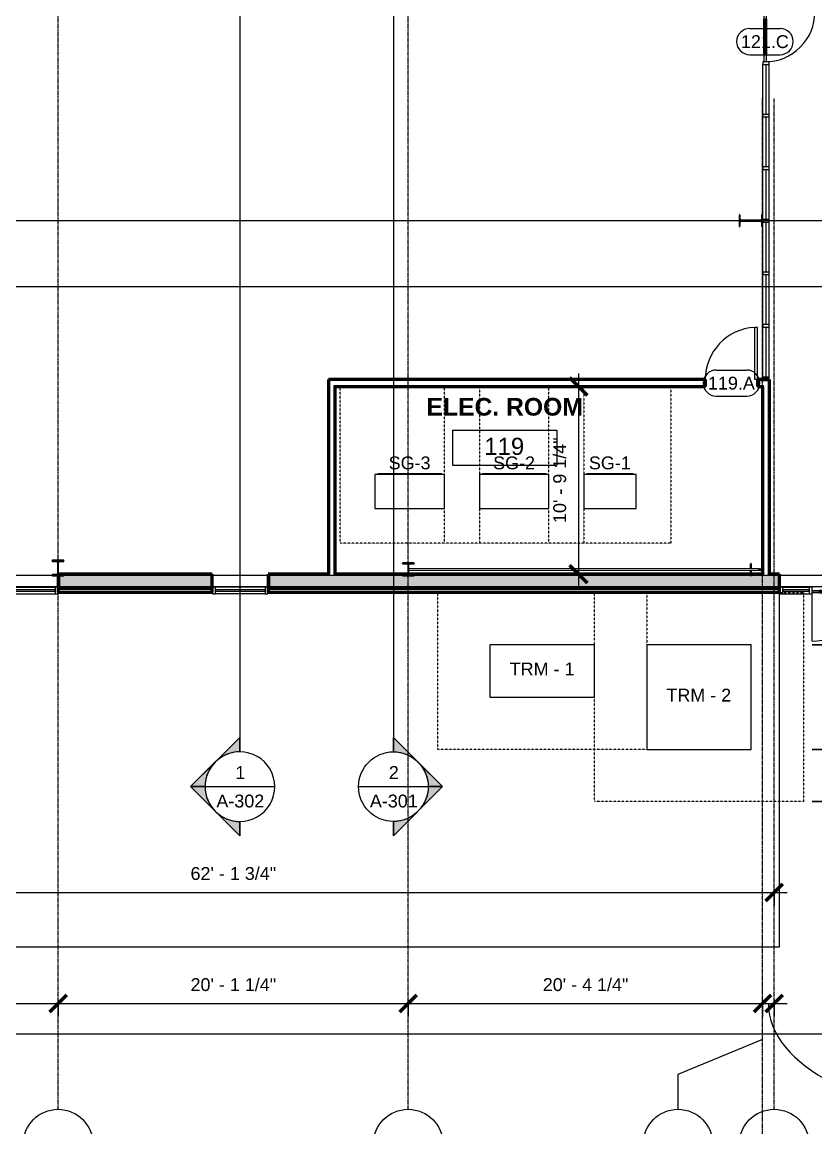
# Model space of a CAD drawing. Header units: inches. Extents: x 15537 to 31673, y -30778 to -16067.
# Drawn here: x 22289 to 22836, y -23168 to -22406 of the extents above; entities that cross this region are included whole.
import ezdxf

# ---------------------------------------------------------------- set-up
doc = ezdxf.new("R2010")
doc.units = ezdxf.units.IN
doc.header["$MEASUREMENT"] = 0
doc.linetypes.add('Dash', pattern=[0.25, 0.125, -0.125])
doc.linetypes.add('Grid Line 1_2_', pattern=[0.875, 0.5, -0.125, 0.125, -0.125])
for name, color, linetype, lineweight in [('A-ANNO-DIMS', 211, 'Continuous', 9), ('A-ANNO-DIMS-96', 211, 'Continuous', 9), ('A-AREA-IDEN', 2, 'Continuous', 9), ('A-DOOR', 31, 'Continuous', 13), ('A-DOOR-IDEN', 31, 'Continuous', 9), ('A-GLAZ-CURT', 52, 'Continuous', 9), ('A-GLAZ-CWMG', 51, 'Continuous', 9), ('A-WALL', 113, 'Continuous', 13), ('A-WALL-PATT', 111, 'Continuous', 50), ('Conc', 7, 'Continuous', 9), ('E-ELE-QPM-IDEN', 2, 'Continuous', 9), ('E-ELEC-EQPM', 71, 'Continuous', 9), ('G-ANNO-SYMB', 111, 'Continuous', 9), ('I-WALL', 2, 'Continuous', 13), ('L-SITE-WALL', 31, 'Continuous', 13), ('S-BEAM', 12, 'Continuous', 9), ('S-COLS', 52, 'Continuous', 9), ('S-GRID', 1, 'Continuous', 9), ('S-GRID-IDEN', 1, 'Continuous', 9)]:
    doc.layers.add(name, color=color, linetype=linetype, lineweight=lineweight)
doc.styles.add('Arial_1', font='arial.ttf', dxfattribs={"height": 8.851796})
doc.styles.add('Arial_2', font='arial.ttf', dxfattribs={"height": 11.802395})
doc.styles.add('Arial_B_1', font='arialbd.ttf', dxfattribs={"height": 12.177074})
doc.dimstyles.new('Linear_-_3_32__Arial', dxfattribs={"dimscale": 12, "dimtxt": 9, "dimasz": 1, "dimexe": 0.75, "dimexo": 0.5, "dimgap": 0.5, "dimtad": 1, "dimrnd": 0.25, "dimzin": 1, "dimdsep": 46, "dimlunit": 4, "dimtxsty": 'Arial_1', "dimblk1": 'OBLIQUE', "dimblk2": 'OBLIQUE', "dimsah": 1, "dimcen": 0.09, "dimdle": 0.75, "dimazin": 0, "dimtfac": 1, "dimtdec": 4, "dimtix": 1, "dimtmove": 1, "dimatfit": 3, "dimfxl": 0, "dimtvp": 1, "dimfrac": 2, "dimtolj": 1, "dimtzin": 0, "dimarcsym": 0})
doc.dimstyles.new('Linear_-_3_32__Arial_1', dxfattribs={"dimscale": 12, "dimtxt": 9, "dimasz": 1, "dimexe": 0.75, "dimexo": 0.5, "dimgap": 0.5, "dimtad": 1, "dimrnd": 0.25, "dimzin": 1, "dimdsep": 46, "dimlunit": 4, "dimtxsty": 'Arial_1', "dimblk1": 'OBLIQUE', "dimblk2": 'OBLIQUE', "dimsah": 1, "dimcen": 0.09, "dimdle": 0.75, "dimazin": 0, "dimtfac": 1, "dimtdec": 4, "dimtix": 1, "dimtmove": 0, "dimatfit": 3, "dimfxl": 0, "dimtvp": 1, "dimfrac": 2, "dimtolj": 1, "dimtzin": 0, "dimarcsym": 0})
pattern_1 = [(45, (0, 0), (-9.503515, 9.503515), []), (45, (0, 14.4), (-9.503515, 9.503515), [])]
pattern_2 = [(0, (0, 0), (30.72, 7.68), [1.267, -21.773, 1.267, -21.773, -122.88]), (0, (0, 0), (30.72, 7.68), [-46.08, 1.267, -44.813, 1.267, -21.773, -53.76]), (0, (0, 0), (30.72, 7.68), [-115.2, 1.267, -14.093, 1.267, -37.133]), (120, (11.52, 3.84), (-22.0110751, 22.7643004), [1.267, -21.773, 1.267, -21.773, -122.88]), (120, (11.52, 3.84), (-22.0110751, 22.7643004), [-46.08, 1.267, -44.813, 1.267, -21.773, -53.76]), (120, (11.52, 3.84), (-22.0110751, 22.7643004), [-115.2, 1.267, -14.093, 1.267, -37.133]), (240, (15.36, 19.2), (-8.7089249, -30.4443004), [1.267, -21.773, 1.267, -21.773, -122.88]), (240, (15.36, 19.2), (-8.7089249, -30.4443004), [-46.08, 1.267, -44.813, 1.267, -21.773, -53.76]), (240, (15.36, 19.2), (-8.7089249, -30.4443004), [-115.2, 1.267, -14.093, 1.267, -37.133])]

# ---------------------------------------------------------------- blocks, each defined once
blk = doc.blocks.new('Girt_C - 8_D-12_- Enlarged2')
at = {"layer": 'S-BEAM'}
for p, q in [((22458.77, -22787.3), (22420.08, -22787.3)), ((22420.08, -22795.3), (22458.77, -22795.3))]:
    blk.add_line(p, q, dxfattribs=at)
blk = doc.blocks.new('System Panel - _- Enlarged7')
at = {"layer": 'A-GLAZ-CURT', "lineweight": 13}
for p, q in [((16.53125, -0.25), (-16.53125, -0.25)), ((-16.53125, -0.25), (-16.53125, -1.25)), ((-16.53125, -1.25), (16.53125, -1.25)), ((16.53125, -1.25), (16.53125, -0.25))]:
    blk.add_line(p, q, dxfattribs=at)
blk = doc.blocks.new('Rectangular Mul_- Enlarged35')
at = {"layer": 'A-GLAZ-CWMG'}
for p, q in [((22278.7, -22795.43), (22311.77, -22795.43)), ((22278.7, -22799.93), (22311.77, -22799.93))]:
    blk.add_line(p, q, dxfattribs=at)
blk = doc.blocks.new('Rectangular Mul_- Enlarged37')
at = {"layer": 'A-GLAZ-CWMG', "lineweight": 20}
for p, q in [((0, 3), (-2, 3)), ((-2, 3), (-2, -1.5)), ((0, -1.5), (0, 3)), ((-2, -1.5), (0, -1.5))]:
    blk.add_line(p, q, dxfattribs=at)
blk = doc.blocks.new('Transformer-Dry_- Enlarged0')
at = {"layer": 'E-ELEC-EQPM', "linetype": 'Dash'}
for p, q in [((-72, -72), (-72, 72)), ((-72, 72), (72, 72)), ((72, 72), (72, -72)), ((72, -72), (-72, -72))]:
    blk.add_line(p, q, dxfattribs=at)
at = {"layer": 'E-ELEC-EQPM'}
for p, q in [((36, 36), (-36, 36)), ((-36, 36), (-36, -36)), ((36, -36), (36, 36)), ((-36, -36), (36, -36))]:
    blk.add_line(p, q, dxfattribs=at)
blk = doc.blocks.new('Transformer-Dry_- Enlarged1')
at = {"layer": 'E-ELEC-EQPM', "linetype": 'Dash'}
for p, q in [((-72, -54), (-72, 54)), ((-72, 54), (72, 54)), ((72, 54), (72, -54)), ((72, -54), (-72, -54))]:
    blk.add_line(p, q, dxfattribs=at)
at = {"layer": 'E-ELEC-EQPM'}
for p, q in [((36, 18), (-36, 18)), ((-36, 18), (-36, -18)), ((36, -18), (36, 18)), ((-36, -18), (36, -18))]:
    blk.add_line(p, q, dxfattribs=at)
blk = doc.blocks.new('Door_Single_Sto_- Enlarged3')
at = {"layer": 'A-DOOR'}
for p, q in [((-17.09375, 0.75), (-12.09375, 0.75)), ((-17.09375, -34.1875), (-17.09375, 0)), ((-12.09375, 0.75), (-12.09375, -1)), ((12.09375, 0.75), (-12.09375, 0.75)), ((-12.09375, -0.5), (-12.09375, 0.25)), ((-12.09375, 0.25), (12.09375, 0.25)), ((12.09375, -1), (12.09375, 0.75)), ((12.09375, 0.75), (17.09375, 0.75)), ((12.09375, 0.25), (12.09375, -0.5)), ((-12.09375, -1), (-17.09375, -1)), ((12.09375, -0.5), (-12.09375, -0.5)), ((-12.09375, -1), (12.09375, -1)), ((17.09375, -1), (12.09375, -1))]:
    blk.add_line(p, q, dxfattribs=at)
blk.add_arc((-17.09375, 0), 34.1875, 270, 0, dxfattribs=at)
blk = doc.blocks.new('System Panel - _- Enlarged11')
at = {"layer": 'A-GLAZ-CURT', "lineweight": 13}
for p, q in [((9.09, -0.25), (-9.09, -0.25)), ((-9.09, -0.25), (-9.09, -1.25)), ((-9.09, -1.25), (9.09, -1.25)), ((9.09, -1.25), (9.09, -0.25))]:
    blk.add_line(p, q, dxfattribs=at)
at = {"layer": 'A-GLAZ-CURT'}
for p, q in [((-9.09, -1.25), (-9.09, -0.25)), ((9.09, -0.25), (-9.09, -0.25)), ((-9.09, -1.25), (9.09, -1.25)), ((9.09, -0.25), (9.09, -1.25))]:
    blk.add_line(p, q, dxfattribs=at)
blk = doc.blocks.new('Rectangular Mul_- Enlarged53')
at = {"layer": 'A-GLAZ-CWMG'}
for p, q in [((22813.39, -22795.43), (22831.58, -22795.43)), ((22813.39, -22799.93), (22831.58, -22799.93))]:
    blk.add_line(p, q, dxfattribs=at)
blk = doc.blocks.new('Rectangular Mul_- Enlarged36')
at = {"layer": 'A-GLAZ-CWMG', "lineweight": 20}
for p, q in [((-2, 3), (0, 3)), ((-2, -1.5), (-2, 3)), ((0, 3), (0, -1.5)), ((0, -1.5), (-2, -1.5))]:
    blk.add_line(p, q, dxfattribs=at)
blk = doc.blocks.new('Rectangular Mul_- Enlarged20')
at = {"layer": 'A-GLAZ-CWMG', "lineweight": 20}
for p, q in [((-1, 3), (1, 3)), ((-1, -1.5), (-1, 3)), ((1, 3), (1, -1.5)), ((1, -1.5), (-1, -1.5))]:
    blk.add_line(p, q, dxfattribs=at)
blk = doc.blocks.new('Rectangular Mul_- Enlarged70')
at = {"layer": 'A-GLAZ-CWMG', "lineweight": 20}
for p, q in [((-1.75, 1.5), (0, 1.5)), ((-1.75, -3), (-1.75, 1.5)), ((0, 1.5), (0, -3)), ((0, -3), (-1.75, -3))]:
    blk.add_line(p, q, dxfattribs=at)
blk = doc.blocks.new('System Panel - _- Enlarged18')
at = {"layer": 'A-GLAZ-CURT', "lineweight": 13}
for p, q in [((17.21875, 0.9375), (-17.21875, 0.9375)), ((-17.21875, 0.9375), (-17.21875, 0.5625)), ((-17.21875, 0.5625), (17.21875, 0.5625)), ((17.21875, 0.5625), (17.21875, 0.9375))]:
    blk.add_line(p, q, dxfattribs=at)
blk = doc.blocks.new('Rectangular Mul_- Enlarged72')
at = {"layer": 'A-GLAZ-CWMG'}
for p, q in [((22799.52, -22650.74), (22799.52, -22616.3)), ((22804.02, -22650.74), (22804.02, -22616.3))]:
    blk.add_line(p, q, dxfattribs=at)
blk = doc.blocks.new('Rectangular Mul_- Enlarged73')
at = {"layer": 'A-GLAZ-CWMG', "lineweight": 20}
for p, q in [((-0.875, 1.5), (0.875, 1.5)), ((-0.875, -3), (-0.875, 1.5)), ((0.875, 1.5), (0.875, -3)), ((0.875, -3), (-0.875, -3))]:
    blk.add_line(p, q, dxfattribs=at)
blk = doc.blocks.new('Round Bar - 1_-_- Enlarged13')
at = {"layer": 'S-BEAM'}
for p, q in [((22676.03, -22782.74), (22555.39, -22782.68)), ((22555.39, -22783.68), (22672.56, -22783.74)), ((22676.03, -22783.74), (22791.14, -22783.8)), ((22791.71, -22783.8), (22796.66, -22783.8))]:
    blk.add_line(p, q, dxfattribs=at)
for centre, start_param, end_param in [((22555.39, -22783.18), 0, 3.141593), ((22555.39, -22783.18), 3.141593, 6.283185), ((22796.66, -22783.3), 3.141593, 3.926991)]:
    blk.add_ellipse(centre, major_axis=(0, 0.5), ratio=0.470628, start_param=start_param, end_param=end_param, dxfattribs=at)
blk = doc.blocks.new('Round Bar - 1_-_- Enlarged14')
at = {"layer": 'S-BEAM'}
for p, q in [((22555.41, -22783.8), (22796.77, -22783.68)), ((22796.76, -22782.68), (22671.17, -22782.74))]:
    blk.add_line(p, q, dxfattribs=at)
for centre, start_param, end_param in [((22555.33, -22783.3), 1.178097, 1.963495), ((22796.77, -22783.18), 0, 3.141593), ((22796.77, -22783.18), 3.141593, 6.283185)]:
    blk.add_ellipse(centre, major_axis=(0, 0.5), ratio=0.495962, start_param=start_param, end_param=end_param, dxfattribs=at)
blk = doc.blocks.new('Rectangular Mul_- Enlarged27')
at = {"layer": 'A-GLAZ-CWMG', "lineweight": 20}
for p, q in [((-2, 1.5), (0, 1.5)), ((-2, -3), (-2, 1.5)), ((0, 1.5), (0, -3)), ((0, -3), (-2, -3))]:
    blk.add_line(p, q, dxfattribs=at)
blk = doc.blocks.new('Rectangular Mul_- Enlarged14')
at = {"layer": 'A-GLAZ-CWMG', "lineweight": 20}
for p, q in [((0, 1.5), (-2, 1.5)), ((-2, 1.5), (-2, -3)), ((0, -3), (0, 1.5)), ((-2, -3), (0, -3))]:
    blk.add_line(p, q, dxfattribs=at)
blk = doc.blocks.new('System Panel - _- Enlarged3')
at = {"layer": 'A-GLAZ-CURT', "lineweight": 13}
for p, q in [((17.09375, 1.25), (-17.09375, 1.25)), ((-17.09375, 1.25), (-17.09375, 0.25)), ((-17.09375, 0.25), (17.09375, 0.25)), ((17.09375, 0.25), (17.09375, 1.25))]:
    blk.add_line(p, q, dxfattribs=at)
at = {"layer": 'A-GLAZ-CURT'}
for p, q in [((-17.09375, 0.25), (-17.09375, 1.25)), ((17.09375, 1.25), (-17.09375, 1.25)), ((-17.09375, 0.25), (17.09375, 0.25)), ((17.09375, 1.25), (17.09375, 0.25))]:
    blk.add_line(p, q, dxfattribs=at)
blk = doc.blocks.new('Rectangular Mul_- Enlarged46')
at = {"layer": 'A-GLAZ-CWMG'}
for p, q in [((25834.02, -22795.43), (25799.83, -22795.43)), ((25834.02, -22799.93), (25799.83, -22799.93))]:
    blk.add_line(p, q, dxfattribs=at)
blk = doc.blocks.new('Transformer Swi_- Enlarged0')
at = {"layer": 'E-ELEC-EQPM', "linetype": 'Dash'}
for p, q in [((-48, -84), (-48, 24)), ((-48, 24), (48, 24)), ((48, 24), (48, -84)), ((48, -84), (-48, -84))]:
    blk.add_line(p, q, dxfattribs=at)
at = {"layer": 'E-ELEC-EQPM'}
for p, q in [((24, 0), (-24, 0)), ((-24, 0), (-24, -23.5)), ((24, -23.5), (24, 0)), ((-24, -23.5), (24, -23.5)), ((-22, -23.5), (-22, -24)), ((22, -24), (-22, -24)), ((22, -24), (22, -23.5))]:
    blk.add_line(p, q, dxfattribs=at)
blk = doc.blocks.new('Transformer Swi_- Enlarged1')
at = {"layer": 'E-ELEC-EQPM', "linetype": 'Dash'}
for p, q in [((-42, -84), (-42, 24)), ((-42, 24), (42, 24)), ((42, 24), (42, -84)), ((42, -84), (-42, -84))]:
    blk.add_line(p, q, dxfattribs=at)
at = {"layer": 'E-ELEC-EQPM'}
for p, q in [((18, 0), (-18, 0)), ((-18, 0), (-18, -23.5)), ((18, -23.5), (18, 0)), ((-18, -23.5), (18, -23.5)), ((-16, -23.5), (-16, -24)), ((16, -24), (-16, -24)), ((16, -24), (16, -23.5))]:
    blk.add_line(p, q, dxfattribs=at)
blk = doc.blocks.new('Single-Flush - _- Enlarged3')
at = {"layer": 'A-DOOR', "lineweight": 20}
for p, q in [((16, 2.37), (16, 38.39)), ((18, 38.39), (16, 38.39)), ((18, 2.37), (18, 38.39)), ((18, 2.37), (16, 2.37))]:
    blk.add_line(p, q, dxfattribs=at)
at = {"layer": 'A-DOOR', "lineweight": 9}
blk.add_arc((18, 2.37), 36.07, 93.17885, 180, dxfattribs=at)
blk = doc.blocks.new('Rectangular Mul_- Enlarged76')
at = {"layer": 'A-GLAZ-CWMG'}
for p, q in [((22799.52, -22542.18), (22799.52, -22507.74)), ((22804.02, -22542.18), (22804.02, -22507.74))]:
    blk.add_line(p, q, dxfattribs=at)
blk = doc.blocks.new('Rectangular Mul_- Enlarged77')
at = {"layer": 'A-GLAZ-CWMG', "lineweight": 20}
for p, q in [((-0.875, 1.5), (0.875, 1.5)), ((-0.875, -3), (-0.875, 1.5)), ((0.875, 1.5), (0.875, -3)), ((0.875, -3), (-0.875, -3))]:
    blk.add_line(p, q, dxfattribs=at)
blk = doc.blocks.new('Door_Single_Sto_- Enlarged10')
at = {"layer": 'A-DOOR'}
for p, q in [((-17.21875, 34.4375), (-17.21875, 0)), ((-12.21875, 1), (-17.21875, 1)), ((-12.21875, -0.75), (-12.21875, 1)), ((-12.21875, 1), (12.21875, 1)), ((12.21875, 0.5), (-12.21875, 0.5)), ((-12.21875, 0.5), (-12.21875, -0.25)), ((17.21875, 1), (12.21875, 1)), ((12.21875, 1), (12.21875, -0.75)), ((12.21875, -0.25), (12.21875, 0.5)), ((-17.21875, -0.75), (-12.21875, -0.75)), ((-12.21875, -0.25), (12.21875, -0.25)), ((12.21875, -0.75), (-12.21875, -0.75)), ((12.21875, -0.75), (17.21875, -0.75))]:
    blk.add_line(p, q, dxfattribs=at)
blk.add_arc((-17.21875, 0), 34.4375, 360, 90, dxfattribs=at)
blk = doc.blocks.new('Rectangular Mul_- Enlarged78')
at = {"layer": 'A-GLAZ-CWMG'}
for p, q in [((22799.52, -22469.8), (22799.52, -22435.37)), ((22804.02, -22469.8), (22804.02, -22435.37))]:
    blk.add_line(p, q, dxfattribs=at)
blk = doc.blocks.new('Section - Secti_- Enlarged0')
at = {"layer": 'G-ANNO-SYMB'}
h = blk.add_hatch(color=256, dxfattribs=at)
edge = h.paths.add_edge_path(flags=0)
edge.add_line((-0.4268, 0.1768), (-0.25, 0.3536))
edge.add_line((-0.25, 0.3536), (-0.25, 0.25))
edge.add_arc((-0.25, 0), 0.25, 90, 135)
h = blk.add_hatch(color=256, dxfattribs=at)
edge = h.paths.add_edge_path(flags=0)
edge.add_arc((-0.25, 0), 0.25, 45, 90)
edge.add_line((-0.25, 0.25), (-0.25, 0.3536))
edge.add_line((-0.25, 0.3536), (-0.0732, 0.1768))
h = blk.add_hatch(color=256, dxfattribs=at)
edge = h.paths.add_edge_path(flags=0)
edge.add_arc((-0.25, 0), 0.2503, 137.9216, 180)
edge.add_line((-0.5003, 0), (-0.6036, 0))
edge.add_line((-0.6036, 0), (-0.4358, 0.1678))
h = blk.add_hatch(color=256, dxfattribs=at)
edge = h.paths.add_edge_path(flags=0)
edge.add_line((-0.0642, 0.1678), (0.1036, 0))
edge.add_line((0.1036, 0), (0.0003, 0))
edge.add_arc((-0.25, 0), 0.2503, 0, 42.0784)
for p, q in [((-0.25, 0.3536), (-0.6036, 0)), ((-0.25, 0.3536), (-0.4268, 0.1768)), ((-0.25, 0.3536), (0.1036, 0)), ((-0.25, 0.25), (-0.25, 0.3536)), ((-0.0732, 0.1768), (-0.25, 0.3536)), ((-0.25, 0.3536), (-0.25, 0.25)), ((-0.4358, 0.1678), (-0.6036, 0)), ((0.1036, 0), (-0.0642, 0.1678)), ((-0.6036, 0), (-0.5003, 0)), ((0.0003, 0), (0.1036, 0)), ((-0.5, 0), (-0.6036, 0)), ((0, 0), (0.1036, 0))]:
    blk.add_line(p, q, dxfattribs=at)
for radius, start, end in [(0.25, 360, 180), (0.25, 90, 135), (0.25, 45, 90), (0.2503, 137.9216, 180), (0.2503, 0, 42.0784), (0.25, 180, 360)]:
    blk.add_arc((-0.25, 0), radius, start, end, dxfattribs=at)
blk = doc.blocks.new('Grid - Grid Hea_- Enlarged0')
at = {"layer": 'S-GRID-IDEN'}
blk.add_circle((0, 0), 0.25, dxfattribs=at)
blk = doc.blocks.new('DIMBLOCK13-Firs_- Enlarged0')
at = {"layer": 'A-ANNO-DIMS-96', "lineweight": 50}
for p, q in [((22069.64, -23082.26), (22075.64, -23076.26)), ((22313.89, -23082.26), (22319.89, -23076.26)), ((22069.64, -23082.26), (22063.64, -23088.26)), ((22313.89, -23082.26), (22307.89, -23088.26))]:
    blk.add_line(p, q, dxfattribs=at)
at = {"layer": 'A-ANNO-DIMS-96'}
for p, q in [((22069.64, -23079.78), (22069.64, -23091.26)), ((22069.64, -23082.26), (22069.64, -23079.78)), ((22069.64, -23082.26), (22313.89, -23082.26)), ((22313.89, -23079.78), (22313.89, -23091.26)), ((22313.89, -23082.26), (22313.89, -23079.78))]:
    blk.add_line(p, q, dxfattribs=at)
at = {"layer": 'A-ANNO-DIMS-96', "color": 0, "insert": (22162.41, -23064.78), "char_height": 8.8518, "width": 70.4492, "attachment_point": 1, "line_spacing_factor": 0.938532, "style": 'Arial_1'}
blk.add_mtext('20\' - 4 1/4"', dxfattribs=at)
blk = doc.blocks.new('_Oblique')
at = {"color": 0, "linetype": 'ByBlock', "lineweight": -2}
blk.add_line((-0.5, -0.5), (0.5, 0.5), dxfattribs=at)
blk = doc.blocks.new('DIMBLOCK14-Firs_- Enlarged0')
at = {"layer": 'A-ANNO-DIMS-96', "lineweight": 50}
for p, q in [((22313.89, -23082.26), (22319.89, -23076.26)), ((22555.14, -23082.26), (22561.14, -23076.26)), ((22313.89, -23082.26), (22307.89, -23088.26)), ((22555.14, -23082.26), (22549.14, -23088.26))]:
    blk.add_line(p, q, dxfattribs=at)
at = {"layer": 'A-ANNO-DIMS-96'}
for p, q in [((22313.89, -23079.78), (22313.89, -23091.26)), ((22313.89, -23082.26), (22313.89, -23079.78)), ((22313.89, -23082.26), (22555.14, -23082.26)), ((22555.14, -23079.78), (22555.14, -23091.26)), ((22555.14, -23082.26), (22555.14, -23079.78))]:
    blk.add_line(p, q, dxfattribs=at)
at = {"layer": 'A-ANNO-DIMS-96', "color": 0, "insert": (22405.16, -23064.78), "char_height": 8.8518, "width": 70.4492, "attachment_point": 1, "line_spacing_factor": 0.938532, "style": 'Arial_1'}
blk.add_mtext('20\' - 1 1/4"', dxfattribs=at)
blk = doc.blocks.new('DIMBLOCK15-Firs_- Enlarged0')
at = {"layer": 'A-ANNO-DIMS-96', "lineweight": 50}
for p, q in [((22555.14, -23082.26), (22561.14, -23076.26)), ((22799.39, -23082.26), (22805.39, -23076.26)), ((22555.14, -23082.26), (22549.14, -23088.26)), ((22799.39, -23082.26), (22793.39, -23088.26))]:
    blk.add_line(p, q, dxfattribs=at)
at = {"layer": 'A-ANNO-DIMS-96'}
for p, q in [((22555.14, -23079.78), (22555.14, -23091.26)), ((22555.14, -23082.26), (22555.14, -23079.78)), ((22555.14, -23082.26), (22799.39, -23082.26)), ((22799.39, -23079.78), (22799.39, -23091.26)), ((22799.39, -23082.26), (22799.39, -23079.78))]:
    blk.add_line(p, q, dxfattribs=at)
at = {"layer": 'A-ANNO-DIMS-96', "color": 0, "insert": (22647.91, -23064.78), "char_height": 8.8518, "width": 70.4492, "attachment_point": 1, "line_spacing_factor": 0.938532, "style": 'Arial_1'}
blk.add_mtext('20\' - 4 1/4"', dxfattribs=at)
blk = doc.blocks.new('DIMBLOCK16-Firs_- Enlarged0')
at = {"layer": 'A-ANNO-DIMS-96', "lineweight": 50}
for p, q in [((22799.39, -23082.26), (22805.39, -23076.26)), ((22807.39, -23082.26), (22813.39, -23076.26)), ((22799.39, -23082.26), (22793.39, -23088.26)), ((22807.39, -23082.26), (22801.39, -23088.26))]:
    blk.add_line(p, q, dxfattribs=at)
at = {"layer": 'A-ANNO-DIMS-96'}
for p, q in [((22799.39, -23079.78), (22799.39, -23091.26)), ((22799.39, -23082.26), (22799.39, -23079.78)), ((22799.39, -23082.26), (22816.39, -23082.26)), ((22807.39, -23079.78), (22807.39, -23091.26)), ((22807.39, -23082.26), (22807.39, -23079.78))]:
    blk.add_line(p, q, dxfattribs=at)
blk.add_ellipse((22953.08, -23082.26), major_axis=(149.69, 0), ratio=0.514723, start_param=3.141593, end_param=4.712389, dxfattribs=at)
at = {"layer": 'A-ANNO-DIMS-96', "color": 0, "insert": (22953.08, -23154.75), "char_height": 8.8518, "width": 168.9785, "attachment_point": 1, "line_spacing_factor": 0.938532, "style": 'Arial_1'}
blk.add_mtext('0\' - 8" GIRT @ PARAPET', dxfattribs=at)
blk = doc.blocks.new('DIMBLOCK42-Firs_- Enlarged0')
at = {"layer": 'A-ANNO-DIMS-96', "lineweight": 50}
for p, q in [((22061.64, -23005.7), (22067.64, -22999.7)), ((22807.39, -23005.7), (22813.39, -22999.7)), ((22061.64, -23005.7), (22055.64, -23011.7)), ((22807.39, -23005.7), (22801.39, -23011.7))]:
    blk.add_line(p, q, dxfattribs=at)
at = {"layer": 'A-ANNO-DIMS-96'}
for p, q in [((22052.64, -23005.7), (22816.39, -23005.7)), ((22061.64, -23003.22), (22061.64, -23014.7)), ((22061.64, -23005.7), (22061.64, -23003.22)), ((22807.39, -23003.22), (22807.39, -23014.7)), ((22807.39, -23005.7), (22807.39, -23003.22))]:
    blk.add_line(p, q, dxfattribs=at)
at = {"layer": 'A-ANNO-DIMS-96', "color": 0, "insert": (22405.16, -22988.22), "char_height": 8.8518, "width": 70.4492, "attachment_point": 1, "line_spacing_factor": 0.938532, "style": 'Arial_1'}
blk.add_mtext('62\' - 1 3/4"', dxfattribs=at)
blk = doc.blocks.new('DIMBLOCK70-Firs_- Enlarged0')
at = {"layer": 'A-ANNO-DIMS-96', "lineweight": 50}
for p, q in [((22955.74, -22799.18), (22949.74, -22793.18)), ((22955.74, -22799.18), (22961.74, -22805.18)), ((22955.74, -22835.18), (22949.74, -22829.18)), ((22955.74, -22835.18), (22961.74, -22841.18))]:
    blk.add_line(p, q, dxfattribs=at)
at = {"layer": 'A-ANNO-DIMS-96'}
for p, q in [((22955.74, -22790.18), (22955.74, -22835.18)), ((22833.52, -22799.18), (22964.74, -22799.18)), ((22955.74, -22799.18), (22833.52, -22799.18)), ((22833.52, -22835.18), (22964.74, -22835.18)), ((22955.74, -22835.18), (22833.52, -22835.18))]:
    blk.add_line(p, q, dxfattribs=at)
at = {"layer": 'A-ANNO-DIMS-96', "color": 0, "insert": (22938.26, -22832.9), "char_height": 8.852, "width": 37.7169, "attachment_point": 1, "rotation": 90, "line_spacing_factor": 0.938532, "style": 'Arial_1'}
blk.add_mtext('3\' - 0"', dxfattribs=at)
blk = doc.blocks.new('DIMBLOCK71-Firs_- Enlarged0')
at = {"layer": 'A-ANNO-DIMS-96', "lineweight": 50}
for p, q in [((22955.74, -22835.18), (22949.74, -22829.18)), ((22955.74, -22835.18), (22961.74, -22841.18)), ((22955.74, -22907.18), (22949.74, -22901.18)), ((22955.74, -22907.18), (22961.74, -22913.18))]:
    blk.add_line(p, q, dxfattribs=at)
at = {"layer": 'A-ANNO-DIMS-96'}
for p, q in [((22833.52, -22835.18), (22964.74, -22835.18)), ((22955.74, -22835.18), (22833.52, -22835.18)), ((22955.74, -22835.18), (22955.74, -22907.18)), ((22833.52, -22907.18), (22964.74, -22907.18)), ((22955.74, -22907.18), (22833.52, -22907.18))]:
    blk.add_line(p, q, dxfattribs=at)
at = {"layer": 'A-ANNO-DIMS-96', "color": 0, "insert": (22938.26, -22886.9), "char_height": 8.852, "width": 37.7169, "attachment_point": 1, "rotation": 90, "line_spacing_factor": 0.938532, "style": 'Arial_1'}
blk.add_mtext('6\' - 0"', dxfattribs=at)
blk = doc.blocks.new('DIMBLOCK72-Firs_- Enlarged0')
at = {"layer": 'A-ANNO-DIMS-96', "lineweight": 50}
for p, q in [((22955.74, -22907.18), (22949.74, -22901.18)), ((22955.74, -22907.18), (22961.74, -22913.18)), ((22955.74, -22943.18), (22949.74, -22937.18)), ((22955.74, -22943.18), (22961.74, -22949.18))]:
    blk.add_line(p, q, dxfattribs=at)
at = {"layer": 'A-ANNO-DIMS-96'}
for p, q in [((22833.52, -22907.18), (22964.74, -22907.18)), ((22955.74, -22907.18), (22833.52, -22907.18)), ((22955.74, -22907.18), (22955.74, -22952.18)), ((22833.52, -22943.18), (22964.74, -22943.18)), ((22955.74, -22943.18), (22833.52, -22943.18))]:
    blk.add_line(p, q, dxfattribs=at)
at = {"layer": 'A-ANNO-DIMS-96', "color": 0, "insert": (22938.26, -22940.9), "char_height": 8.852, "width": 37.7169, "attachment_point": 1, "rotation": 90, "line_spacing_factor": 0.938532, "style": 'Arial_1'}
blk.add_mtext('3\' - 0"', dxfattribs=at)
blk = doc.blocks.new('DIMBLOCK74-Firs_- Enlarged0')
at = {"layer": 'A-ANNO-DIMS-96', "lineweight": 50}
for p, q in [((22672.62, -22657.24), (22666.62, -22651.24)), ((22672.62, -22657.24), (22678.62, -22663.24)), ((22672.62, -22786.55), (22666.62, -22780.55)), ((22672.62, -22786.55), (22678.62, -22792.55))]:
    blk.add_line(p, q, dxfattribs=at)
at = {"layer": 'A-ANNO-DIMS-96'}
for p, q in [((22672.62, -22648.24), (22672.62, -22795.55)), ((22675.11, -22657.24), (22663.62, -22657.24)), ((22672.62, -22657.24), (22675.11, -22657.24)), ((22675.11, -22786.55), (22663.62, -22786.55)), ((22672.62, -22786.55), (22675.11, -22786.55))]:
    blk.add_line(p, q, dxfattribs=at)
at = {"layer": 'A-ANNO-DIMS-96', "color": 0, "insert": (22655.14, -22751.25), "char_height": 8.8518, "width": 70.4492, "attachment_point": 1, "rotation": 90, "line_spacing_factor": 0.938532, "style": 'Arial_1'}
blk.add_mtext('10\' - 9 1/4"', dxfattribs=at)
blk = doc.blocks.new('Room Tag - Room_- Enlarged0')
at = {"layer": 'A-AREA-IDEN'}
for p, q in [((-0.375, -0.0625), (-0.375, -0.3125)), ((-0.375, -0.0625), (0.375, -0.0625)), ((0.375, -0.0625), (0.375, -0.3125)), ((-0.375, -0.3125), (0.375, -0.3125))]:
    blk.add_line(p, q, dxfattribs=at)
blk = doc.blocks.new('Door Tag - Door_- Enlarged0')
at = {"layer": 'A-DOOR-IDEN'}
for p, q in [((-0.109375, 0.09375), (0.109375, 0.09375)), ((-0.109375, -0.09375), (0.109375, -0.09375))]:
    blk.add_line(p, q, dxfattribs=at)
for centre, start, end in [((-0.109375, 0), 90, 270), ((0.109375, 0), 270, 90)]:
    blk.add_arc(centre, 0.09375, start, end, dxfattribs=at)

msp = doc.modelspace()

# ---------------------------------------------------------------- hatches: boundary and pattern name
at = {"layer": 'A-WALL-PATT', "lineweight": 9}
h = msp.add_hatch(dxfattribs=at)
h.set_pattern_fill('FP_13', color=256, style=0, pattern_type=2)
h.set_pattern_definition(pattern_2)
h.paths.add_polyline_path([(22759.328, -22654.865), (22759.953, -22654.865), (22759.953, -22652.49), (22500.14, -22652.49), (22500.14, -22653.115), (22759.328, -22653.115)], flags=0)
h.paths.add_polyline_path([(22796.578, -22654.865), (22796.578, -22653.115), (22803.515, -22653.115), (22803.515, -22652.49), (22795.953, -22652.49), (22795.953, -22654.865)], flags=0)
h = msp.add_hatch(dxfattribs=at)
h.set_pattern_fill('FP_13', color=256, style=0, pattern_type=2)
h.set_pattern_definition(pattern_2)
h.paths.add_polyline_path([(22500.765, -22787.303), (22500.765, -22653.115), (22500.14, -22653.115), (22500.14, -22787.303)], flags=0)
h = msp.add_hatch(dxfattribs=at)
h.set_pattern_fill('FP_13', color=256, style=0, pattern_type=2)
h.set_pattern_definition(pattern_2)
h.paths.add_polyline_path([(22799.39, -22657.24), (22799.39, -22656.615), (22796.578, -22656.615), (22796.578, -22654.865), (22795.953, -22654.865), (22795.953, -22657.24)], flags=0)
h.paths.add_polyline_path([(22759.953, -22657.24), (22759.953, -22654.865), (22759.328, -22654.865), (22759.328, -22656.615), (22504.265, -22656.615), (22504.265, -22657.24), (22504.89, -22657.24)], flags=0)
h = msp.add_hatch(dxfattribs=at)
h.set_pattern_fill('FP_13', color=256, style=0, pattern_type=2)
h.set_pattern_definition(pattern_2)
h.paths.add_polyline_path([(22504.89, -22787.303), (22504.89, -22657.24), (22504.265, -22657.24), (22504.265, -22787.303)], flags=0)
h = msp.add_hatch(dxfattribs=at)
h.set_pattern_fill('FP_13', color=256, style=0, pattern_type=2)
h.set_pattern_definition(pattern_2)
h.paths.add_polyline_path([(22800.015, -22787.303), (22800.015, -22656.615), (22799.39, -22656.615), (22799.39, -22787.303)], flags=0)
h = msp.add_hatch(dxfattribs=at)
h.set_pattern_fill('FP_13', color=256, style=0, pattern_type=2)
h.set_pattern_definition(pattern_2)
h.paths.add_polyline_path([(22804.14, -22787.303), (22804.14, -22652.49), (22803.515, -22652.49), (22803.515, -22787.303)], flags=0)
h = msp.add_hatch(dxfattribs=at)
h.set_pattern_fill('FP_14', color=256, style=0, pattern_type=2)
h.set_pattern_definition([(161.57, (0.48, 0.48), (-3.839953776, -1.544e-05), [0, -27.322, 3.034, 0]), (18.43, (-0.48, 0.48), (-3.839953776, 1.544e-05), [0, -27.322, 3.034, 0]), (108.43, (0.48, 0.48), (1.919622, -9.60052459), [9.106, -21.25]), (71.57, (-0.48, 0.48), (1.919622, 9.60052459), [9.106, -21.25])])
h.paths.add_polyline_path([(22314.765, -22795.303), (22419.328, -22795.303), (22419.328, -22787.303), (22314.765, -22787.303)], flags=0)
h.paths.add_polyline_path([(22565.411, -22795.303), (22810.265, -22795.303), (22810.265, -22787.303), (22459.515, -22787.303), (22459.515, -22795.303), (22496.075, -22795.303)], flags=0)
h = msp.add_hatch(dxfattribs=at)
h.set_pattern_fill('FP_16', color=256, style=0, pattern_type=2)
h.set_pattern_definition([(0, (0, 0), (0, 12), []), (90, (0, 0), (-12, 7e-16), [])])
h.paths.add_polyline_path([(22419.328, -22797.053), (22419.328, -22796.053), (22314.765, -22796.053), (22314.765, -22797.053), (22357.404, -22797.053)], flags=0)
h.paths.add_polyline_path([(22459.515, -22797.053), (22810.265, -22797.053), (22810.265, -22796.053), (22459.515, -22796.053)], flags=0)
at = {"layer": 'S-COLS'}
h = msp.add_hatch(dxfattribs=at)
h.set_pattern_fill('FP_11', color=256, style=0, pattern_type=2)
h.set_pattern_definition(pattern_1)
h.paths.add_polyline_path([(22783.824, -22547.053), (22783.824, -22543.889), (22784.026, -22543.4), (22784.515, -22543.197), (22798.265, -22543.197), (22798.754, -22543.4), (22798.957, -22543.889), (22798.957, -22547.053), (22799.39, -22547.053), (22799.39, -22539.053), (22798.957, -22539.053), (22798.957, -22542.217), (22798.754, -22542.706), (22798.265, -22542.908), (22784.515, -22542.908), (22784.026, -22542.706), (22783.824, -22542.217), (22783.824, -22539.053), (22783.39, -22539.053), (22783.39, -22547.053)], flags=0)
h = msp.add_hatch(dxfattribs=at)
h.set_pattern_fill('FP_11', color=256, style=0, pattern_type=2)
h.set_pattern_definition(pattern_1)
h.paths.add_polyline_path([(22317.89, -22787.303), (22317.89, -22786.869), (22314.726, -22786.869), (22314.237, -22786.667), (22314.035, -22786.178), (22314.035, -22778.178), (22314.237, -22777.689), (22314.726, -22777.486), (22317.89, -22777.486), (22317.89, -22777.053), (22309.89, -22777.053), (22309.89, -22777.486), (22313.054, -22777.486), (22313.543, -22777.689), (22313.746, -22778.178), (22313.746, -22786.178), (22313.543, -22786.667), (22313.054, -22786.869), (22309.89, -22786.869), (22309.89, -22787.303)], flags=0)
h = msp.add_hatch(dxfattribs=at)
h.set_pattern_fill('FP_11', color=256, style=0, pattern_type=2)
h.set_pattern_definition(pattern_1)
h.paths.add_polyline_path([(22559.265, -22787.303), (22559.265, -22786.869), (22556.101, -22786.869), (22555.612, -22786.667), (22555.41, -22786.178), (22555.39, -22783.678), (22555.224, -22783.531), (22555.155, -22783.178), (22555.253, -22782.798), (22555.41, -22782.637), (22555.41, -22779.928), (22555.612, -22779.439), (22556.101, -22779.236), (22559.265, -22779.236), (22559.265, -22778.803), (22551.265, -22778.803), (22551.265, -22779.236), (22554.429, -22779.236), (22554.918, -22779.439), (22555.121, -22779.928), (22555.121, -22786.178), (22554.918, -22786.667), (22554.429, -22786.869), (22551.265, -22786.869), (22551.265, -22787.303)], flags=0)
h = msp.add_hatch(dxfattribs=at)
h.set_pattern_fill('FP_11', color=256, style=0, pattern_type=2)
h.set_pattern_definition(pattern_1)
h.paths.add_polyline_path([(22799.39, -22787.303), (22799.39, -22779.303), (22798.957, -22779.303), (22798.957, -22782.467), (22798.754, -22782.956), (22798.265, -22783.158), (22797.013, -22783.178), (22796.958, -22783.447), (22798.265, -22783.447), (22798.754, -22783.65), (22798.957, -22784.139), (22798.957, -22787.303)], flags=0)
h.paths.add_polyline_path([(22791.14, -22787.303), (22791.574, -22787.303), (22791.574, -22784.139), (22791.764, -22783.68), (22791.14, -22783.715), (22791.14, -22783.732)], flags=0)
h.paths.add_polyline_path([(22791.14, -22782.681), (22791.661, -22782.678), (22791.574, -22782.467), (22791.574, -22779.303), (22791.14, -22779.303), (22791.14, -22782.678)], flags=0)

# ---------------------------------------------------------------- linework, layer by layer
at = {"layer": 'A-WALL'}
for p, q in [((22759.328, -22653.115), (22500.765, -22653.115)), ((22500.765, -22787.303), (22500.765, -22653.115)), ((22504.265, -22656.615), (22759.328, -22656.615)), ((22504.265, -22787.303), (22504.265, -22656.615)), ((22759.328, -22656.615), (22759.328, -22653.115)), ((22796.578, -22653.115), (22796.578, -22656.615)), ((22796.578, -22653.115), (22803.515, -22653.115)), ((22796.578, -22656.615), (22800.015, -22656.615)), ((22800.015, -22787.303), (22800.015, -22656.615)), ((22803.515, -22787.303), (22803.515, -22653.115)), ((22314.765, -22787.303), (22314.765, -22797.053)), ((22419.328, -22787.303), (22314.765, -22787.303)), ((22419.328, -22797.053), (22419.328, -22787.303)), ((22459.515, -22787.303), (22459.515, -22797.053)), ((22810.265, -22787.303), (22459.515, -22787.303)), ((22500.14, -22786.553), (22500.14, -22787.303)), ((22504.89, -22786.553), (22504.89, -22787.303)), ((22799.39, -22786.553), (22799.39, -22787.303)), ((22804.14, -22786.553), (22804.14, -22787.303)), ((22810.265, -22797.053), (22810.265, -22787.303)), ((22419.328, -22795.303), (22314.765, -22795.303)), ((22419.328, -22796.053), (22314.765, -22796.053)), ((22810.265, -22795.303), (22459.515, -22795.303)), ((22810.265, -22796.053), (22459.515, -22796.053)), ((22420.078, -22797.053), (22314.015, -22797.053)), ((22420.078, -22798.553), (22314.015, -22798.553)), ((22811.015, -22797.053), (22458.765, -22797.053)), ((22811.015, -22798.553), (22458.765, -22798.553))]:
    msp.add_line(p, q, dxfattribs=at)
at = {"layer": 'Conc'}
for p, q in [((22811.015, -23043.086), (22811.015, -22798.928)), ((22178.14, -23043.086), (22811.015, -23043.086)), ((22031.235, -23103.086), (23200.608, -23103.086))]:
    msp.add_line(p, q, dxfattribs=at)
at = {"layer": 'G-ANNO-SYMB'}
for p, q in [((22544.942, -20694.343), (22544.942, -22908.84)), ((22439.174, -20818.082), (22439.174, -22908.84)), ((26309.888, -22588.63), (21993.661, -22588.63)), ((22415.174, -22932.84), (22463.174, -22932.84)), ((22520.942, -22932.84), (22568.942, -22932.84))]:
    msp.add_line(p, q, dxfattribs=at)
at = {"layer": 'I-WALL', "lineweight": 50}
for p, q in [((22759.953, -22652.49), (22500.14, -22652.49)), ((22500.14, -22652.49), (22500.14, -22786.553)), ((22504.89, -22657.24), (22759.953, -22657.24)), ((22504.89, -22786.553), (22504.89, -22657.24)), ((22759.953, -22657.24), (22759.953, -22652.49)), ((22804.14, -22652.49), (22795.953, -22652.49)), ((22795.953, -22652.49), (22795.953, -22657.24)), ((22795.953, -22657.24), (22799.39, -22657.24)), ((22799.39, -22657.24), (22799.39, -22786.553)), ((22804.14, -22786.553), (22804.14, -22652.49))]:
    msp.add_line(p, q, dxfattribs=at)
at = {"layer": 'L-SITE-WALL', "lineweight": 50}
for p, q in [((22420.078, -22786.553), (22314.015, -22786.553)), ((22314.015, -22786.553), (22314.015, -22798.928)), ((22420.078, -22798.928), (22420.078, -22786.553)), ((22500.14, -22786.553), (22458.765, -22786.553)), ((22458.765, -22786.553), (22458.765, -22798.928)), ((22799.39, -22786.553), (22504.89, -22786.553)), ((22811.015, -22786.553), (22804.14, -22786.553)), ((22811.015, -22798.928), (22811.015, -22786.553)), ((22314.015, -22798.928), (22420.078, -22798.928)), ((22458.765, -22798.928), (22811.015, -22798.928))]:
    msp.add_line(p, q, dxfattribs=at)
at = {"layer": 'S-COLS', "lineweight": 30}
for p, q in [((22783.824, -22539.053), (22783.39, -22539.053)), ((22783.39, -22539.053), (22783.39, -22547.053)), ((22783.824, -22542.217), (22783.824, -22539.053)), ((22783.824, -22547.053), (22783.824, -22543.889)), ((22798.265, -22542.908), (22784.515, -22542.908)), ((22784.515, -22543.197), (22798.265, -22543.197)), ((22799.39, -22539.053), (22798.957, -22539.053)), ((22798.957, -22539.053), (22798.957, -22542.217)), ((22798.957, -22543.889), (22798.957, -22547.053)), ((22799.39, -22547.053), (22799.39, -22539.053)), ((22783.39, -22547.053), (22783.824, -22547.053)), ((22798.957, -22547.053), (22799.39, -22547.053)), ((22317.89, -22777.053), (22309.89, -22777.053)), ((22309.89, -22777.053), (22309.89, -22777.486)), ((22309.89, -22777.486), (22313.054, -22777.486)), ((22313.746, -22778.178), (22313.746, -22786.178)), ((22314.035, -22786.178), (22314.035, -22778.178)), ((22314.726, -22777.486), (22317.89, -22777.486)), ((22317.89, -22777.486), (22317.89, -22777.053)), ((22559.265, -22778.803), (22551.265, -22778.803)), ((22551.265, -22778.803), (22551.265, -22779.236)), ((22551.265, -22779.236), (22554.429, -22779.236)), ((22555.121, -22779.928), (22555.121, -22786.178)), ((22555.41, -22782.678), (22555.41, -22779.928)), ((22556.101, -22779.236), (22559.265, -22779.236)), ((22559.265, -22779.236), (22559.265, -22778.803)), ((22791.574, -22779.303), (22791.14, -22779.303)), ((22791.14, -22779.303), (22791.14, -22782.681)), ((22791.574, -22782.467), (22791.574, -22779.303)), ((22799.39, -22779.303), (22798.957, -22779.303)), ((22798.957, -22779.303), (22798.957, -22782.467)), ((22799.39, -22787.303), (22799.39, -22779.303)), ((22313.054, -22786.869), (22309.89, -22786.869)), ((22309.89, -22786.869), (22309.89, -22787.303)), ((22309.89, -22787.303), (22317.89, -22787.303)), ((22317.89, -22786.869), (22314.726, -22786.869)), ((22317.89, -22787.303), (22317.89, -22786.869)), ((22554.429, -22786.869), (22551.265, -22786.869)), ((22551.265, -22786.869), (22551.265, -22787.303)), ((22551.265, -22787.303), (22559.265, -22787.303)), ((22555.41, -22786.178), (22555.41, -22783.678)), ((22559.265, -22786.869), (22556.101, -22786.869)), ((22559.265, -22787.303), (22559.265, -22786.869)), ((22791.14, -22783.681), (22791.14, -22787.303)), ((22791.14, -22787.303), (22791.574, -22787.303)), ((22791.574, -22787.303), (22791.574, -22784.139)), ((22796.958, -22783.447), (22798.265, -22783.447)), ((22798.265, -22783.158), (22797.004, -22783.158)), ((22798.957, -22784.139), (22798.957, -22787.303)), ((22798.957, -22787.303), (22799.39, -22787.303))]:
    msp.add_line(p, q, dxfattribs=at)
for centre, start, end in [((22784.515, -22542.217), 180, 270), ((22784.515, -22543.889), 90, 180), ((22798.265, -22542.217), 270, 0), ((22798.265, -22543.889), 0, 90), ((22313.054, -22778.178), 0, 90), ((22314.726, -22778.178), 90, 180), ((22554.429, -22779.928), 0, 90), ((22556.101, -22779.928), 90, 180), ((22313.054, -22786.178), 270, 0), ((22314.726, -22786.178), 180, 270), ((22554.429, -22786.178), 270, 0), ((22556.101, -22786.178), 180, 270), ((22792.265, -22782.467), 180, 199.658644), ((22792.265, -22784.139), 137.811943, 180), ((22798.265, -22782.467), 270, 0), ((22798.265, -22784.139), 0, 90)]:
    msp.add_arc(centre, 0.691, start, end, dxfattribs=at)
at = {"layer": 'S-GRID', "linetype": 'Grid Line 1_2_'}
for p, q in [((22313.89, -23155.101), (22313.89, -20130.849)), ((22555.14, -23155.101), (22555.14, -20130.849)), ((22799.39, -23107.101), (22799.39, -22458.605)), ((22807.39, -23155.101), (22807.39, -22458.605)), ((26427.342, -22543.053), (21471.359, -22543.053)), ((26719.064, -22543.053), (21790.207, -22543.053)), ((22799.39, -23365.241), (22799.39, -22542.605)), ((26427.342, -22787.303), (21471.359, -22787.303)), ((26719.064, -22787.303), (21790.207, -22787.303)), ((26379.342, -22795.303), (21519.359, -22795.303)), ((26671.064, -22795.303), (21852.863, -22795.303))]:
    msp.add_line(p, q, dxfattribs=at)
at = {"layer": 'S-GRID'}
for p, q in [((22799.39, -23107.101), (22741.094, -23131.101)), ((22741.094, -23131.101), (22741.094, -23155.101))]:
    msp.add_line(p, q, dxfattribs=at)

# ---------------------------------------------------------------- block references
at = {"layer": 'A-AREA-IDEN', "xscale": 95.99999999999994, "yscale": 95.99999999999994, "zscale": 95.99999999999994}
msp.add_blockref('Room Tag - Room_- Enlarged0', (22621.645, -22681.343), dxfattribs=at)
at = {"layer": 'A-DOOR', "rotation": 270.0000000000069}
msp.add_blockref('Door_Single_Sto_- Enlarged10', (22801.015, -22416.397), dxfattribs=at)
at = {"layer": 'A-DOOR'}
for name, p in [('Single-Flush - _- Enlarged3', (22777.953, -22654.865)), ('Door_Single_Sto_- Enlarged3', (22850.671, -22798.428))]:
    msp.add_blockref(name, p, dxfattribs=at)
at = {"layer": 'A-DOOR-IDEN', "xscale": 95.99999999999994, "yscale": 95.99999999999994, "zscale": 95.99999999999994}
for p in [(22801.015, -22419.646), (22777.953, -22654.865)]:
    msp.add_blockref('Door Tag - Door_- Enlarged0', p, dxfattribs=at)
at = {"layer": 'A-GLAZ-CURT'}
for name, p, rotation in [('System Panel - _- Enlarged18', (22801.015, -22452.584), 270.0000000000069), ('System Panel - _- Enlarged18', (22801.015, -22488.772), 270.0000000000069), ('System Panel - _- Enlarged18', (22801.015, -22524.959), 270.0000000000069), ('System Panel - _- Enlarged18', (22801.015, -22561.147), 270.0000000000069), ('System Panel - _- Enlarged18', (22801.015, -22597.334), 270.0000000000069), ('System Panel - _- Enlarged18', (22801.015, -22633.522), 270.0000000000069), ('System Panel - _- Enlarged7', (22295.234, -22798.428), 180), ('System Panel - _- Enlarged11', (22822.484, -22798.428), 180)]:
    msp.add_blockref(name, p, dxfattribs=dict(at, rotation=rotation))
msp.add_blockref('System Panel - _- Enlarged3', (22439.421, -22798.428), dxfattribs=at)
at = {"layer": 'A-GLAZ-CWMG', "extrusion": (0, 0, -1)}
for name, p, rotation in [('Rectangular Mul_- Enlarged77', (-22801.015, -22434.49), 269.9999999999931), ('Rectangular Mul_- Enlarged77', (-22801.015, -22470.678), 269.9999999999931), ('Rectangular Mul_- Enlarged77', (-22801.015, -22506.865), 269.9999999999931), ('Rectangular Mul_- Enlarged77', (-22801.015, -22543.053), 269.9999999999931), ('Rectangular Mul_- Enlarged77', (-22801.015, -22579.24), 269.9999999999931), ('Rectangular Mul_- Enlarged73', (-22801.015, -22615.428), 269.9999999999931), ('Rectangular Mul_- Enlarged70', (-22801.015, -22652.49), 269.9999999999931), ('Rectangular Mul_- Enlarged27', (-22458.515, -22798.428), 180)]:
    msp.add_blockref(name, p, dxfattribs=dict(at, rotation=rotation))
at = {"layer": 'A-GLAZ-CWMG'}
for name, p in [('Rectangular Mul_- Enlarged78', (0, 0)), ('Rectangular Mul_- Enlarged76', (0, 36.188)), ('Rectangular Mul_- Enlarged76', (0, 0)), ('Rectangular Mul_- Enlarged76', (0, -36.187)), ('Rectangular Mul_- Enlarged76', (0, -72.375)), ('Rectangular Mul_- Enlarged72', (0, 0)), ('Rectangular Mul_- Enlarged35', (0, 0)), ('Rectangular Mul_- Enlarged37', (22313.765, -22798.428)), ('Rectangular Mul_- Enlarged46', (-3377.5, 0)), ('Rectangular Mul_- Enlarged53', (0, 0))]:
    msp.add_blockref(name, p, dxfattribs=at)
at = {"layer": 'A-GLAZ-CWMG', "rotation": 180}
msp.add_blockref('Rectangular Mul_- Enlarged14', (22420.328, -22798.428), dxfattribs=at)
at = {"layer": 'A-GLAZ-CWMG', "extrusion": (0, 0, -1)}
for name, p in [('Rectangular Mul_- Enlarged36', (-22811.39, -22798.428)), ('Rectangular Mul_- Enlarged20', (-22832.578, -22798.428))]:
    msp.add_blockref(name, p, dxfattribs=at)
at = {"layer": 'E-ELEC-EQPM', "rotation": 180}
for name, p in [('Transformer Swi_- Enlarged0', (22556.199, -22741.24)), ('Transformer Swi_- Enlarged0', (22628.199, -22741.24)), ('Transformer Swi_- Enlarged1', (22694.199, -22741.24))]:
    msp.add_blockref(name, p, dxfattribs=at)
at = {"layer": 'E-ELEC-EQPM'}
for name, p in [('Transformer-Dry_- Enlarged1', (22647.515, -22853.184)), ('Transformer-Dry_- Enlarged0', (22755.515, -22871.184))]:
    msp.add_blockref(name, p, dxfattribs=at)
at = {"layer": 'G-ANNO-SYMB', "xscale": 95.99999999999994, "yscale": 95.99999999999994, "zscale": 95.99999999999994, "rotation": 89.99999999999947}
msp.add_blockref('Section - Secti_- Enlarged0', (22439.174, -22908.84), dxfattribs=at)
at = {"layer": 'G-ANNO-SYMB', "extrusion": (0, 0, -1), "xscale": 95.99999999999994, "yscale": 95.99999999999994, "zscale": 95.99999999999994, "rotation": 90.00000000000053}
msp.add_blockref('Section - Secti_- Enlarged0', (-22544.942, -22908.84), dxfattribs=at)
at = {"layer": 'S-BEAM'}
for name in ['Girt_C - 8_D-12_- Enlarged2', 'Round Bar - 1_-_- Enlarged14', 'Round Bar - 1_-_- Enlarged13']:
    msp.add_blockref(name, (0, 0), dxfattribs=at)
at = {"layer": 'S-GRID-IDEN', "xscale": 95.99999999999994, "yscale": 95.99999999999994, "zscale": 95.99999999999994}
for p in [(22313.89, -23179.101), (22555.14, -23179.101), (22741.094, -23179.101), (22807.39, -23179.101)]:
    msp.add_blockref('Grid - Grid Hea_- Enlarged0', p, dxfattribs=at)

# ---------------------------------------------------------------- texts
at = {"layer": 'A-AREA-IDEN', "attachment_point": 2, "line_spacing_factor": 0.938532}
for s, insert, char_height, width, style in [('ELEC. ROOM', (22621.655, -22665.094), 12.1771, 124.992, 'Arial_B_1'), ('119', (22621.369, -22692.536), 11.8024, 32.832, 'Arial_2')]:
    msp.add_mtext(s, dxfattribs=dict(at, insert=insert, char_height=char_height, width=width, style=style))
at = {"layer": 'A-DOOR-IDEN', "char_height": 8.8518, "attachment_point": 2, "line_spacing_factor": 0.938532, "style": 'Arial_1'}
for s, insert, width in [('121.C', (22800.974, -22415.241), 39.312), ('119.A', (22777.911, -22650.461), 38.556)]:
    msp.add_mtext(s, dxfattribs=dict(at, insert=insert, width=width))
at = {"layer": 'E-ELE-QPM-IDEN', "char_height": 8.8518, "attachment_point": 2, "line_spacing_factor": 0.938532, "style": 'Arial_1'}
for s, insert, width in [('SG-3', (22556.123, -22705.418), 34.344), ('SG-2', (22628.123, -22705.418), 34.344), ('SG-1', (22694.123, -22705.418), 34.344), ('TRM - 1', (22647.439, -22847.362), 53.028), ('TRM - 2', (22755.439, -22865.362), 53.028)]:
    msp.add_mtext(s, dxfattribs=dict(at, insert=insert, width=width))
at = {"layer": 'G-ANNO-SYMB', "attachment_point": 2, "line_spacing_factor": 0.938532, "style": 'Arial_1'}
for s, insert, char_height, width in [('1', (22439.481, -22918.671), 8.852, 8.208), ('2', (22545.249, -22918.671), 8.852, 8.208), ('A-302', (22439.481, -22938.307), 8.8518, 39.312), ('A-301', (22545.249, -22938.307), 8.8518, 39.312)]:
    msp.add_mtext(s, dxfattribs=dict(at, insert=insert, char_height=char_height, width=width))

# ---------------------------------------------------------------- dimensions: what is measured, and where the dimension line sits
at = {"layer": 'A-ANNO-DIMS'}
for base, p1, p2, override, picture, middle in [((22672.62, -22786.553), (22681.105, -22657.24), (22681.105, -22786.553), {"dimpost": '<>', "dimfxl": 129.3125}, 'DIMBLOCK74-Firs_- Enlarged0', (22662.043, -22721.897)), ((22955.739, -22835.184), (22827.515, -22799.184), (22827.515, -22835.184), {"dimpost": '<>', "dimfxl": 36}, 'DIMBLOCK70-Firs_- Enlarged0', (22945.217, -22817.184)), ((22955.739, -22907.184), (22827.515, -22835.184), (22827.515, -22907.184), {"dimpost": '<>', "dimfxl": 72}, 'DIMBLOCK71-Firs_- Enlarged0', (22945.22, -22871.184)), ((22955.739, -22943.184), (22827.515, -22907.184), (22827.515, -22943.184), {"dimpost": '<>', "dimfxl": 36}, 'DIMBLOCK72-Firs_- Enlarged0', (22945.217, -22925.184))]:
    dim = msp.add_linear_dim(base=base, p1=p1, p2=p2, angle=90, dimstyle='Linear_-_3_32__Arial_1', override=override, dxfattribs=at)
    dim.commit()
    dim.dimension.update_dxf_attribs({"geometry": picture, "text_midpoint": middle})
for base, p1, p2, override, picture, middle in [((22807.39, -23005.703), (22061.64, -22997.218), (22807.39, -22997.218), {"dimpost": '<>', "dimfxl": 745.75}, 'DIMBLOCK42-Firs_- Enlarged0', (22434.515, -22995.123)), ((22313.89, -23082.264), (22069.64, -23073.779), (22313.89, -23073.779), {"dimpost": '<>', "dimfxl": 244.25}, 'DIMBLOCK13-Firs_- Enlarged0', (22191.765, -23071.687)), ((22555.14, -23082.264), (22313.89, -23073.779), (22555.14, -23073.779), {"dimpost": '<>', "dimfxl": 241.25}, 'DIMBLOCK14-Firs_- Enlarged0', (22434.515, -23071.687)), ((22799.39, -23082.264), (22555.14, -23073.779), (22799.39, -23073.779), {"dimpost": '<>', "dimfxl": 244.25}, 'DIMBLOCK15-Firs_- Enlarged0', (22677.265, -23071.687))]:
    dim = msp.add_linear_dim(base=base, p1=p1, p2=p2, dimstyle='Linear_-_3_32__Arial_1', override=override, dxfattribs=at)
    dim.commit()
    dim.dimension.update_dxf_attribs({"geometry": picture, "text_midpoint": middle})
dim = msp.add_linear_dim(base=(22807.39, -23082.264), p1=(22799.39, -23073.779), p2=(22807.39, -23073.779), dimstyle='Linear_-_3_32__Arial', override={"dimpost": '<>GIRT @ PARAPET', "dimfxl": 8}, dxfattribs=at)
dim.commit()
dim.dimension.update_dxf_attribs({"geometry": 'DIMBLOCK16-Firs_- Enlarged0', "text_midpoint": (23037.568, -23160.654), "dimtype": 160})

doc.saveas('drawing.dxf')
